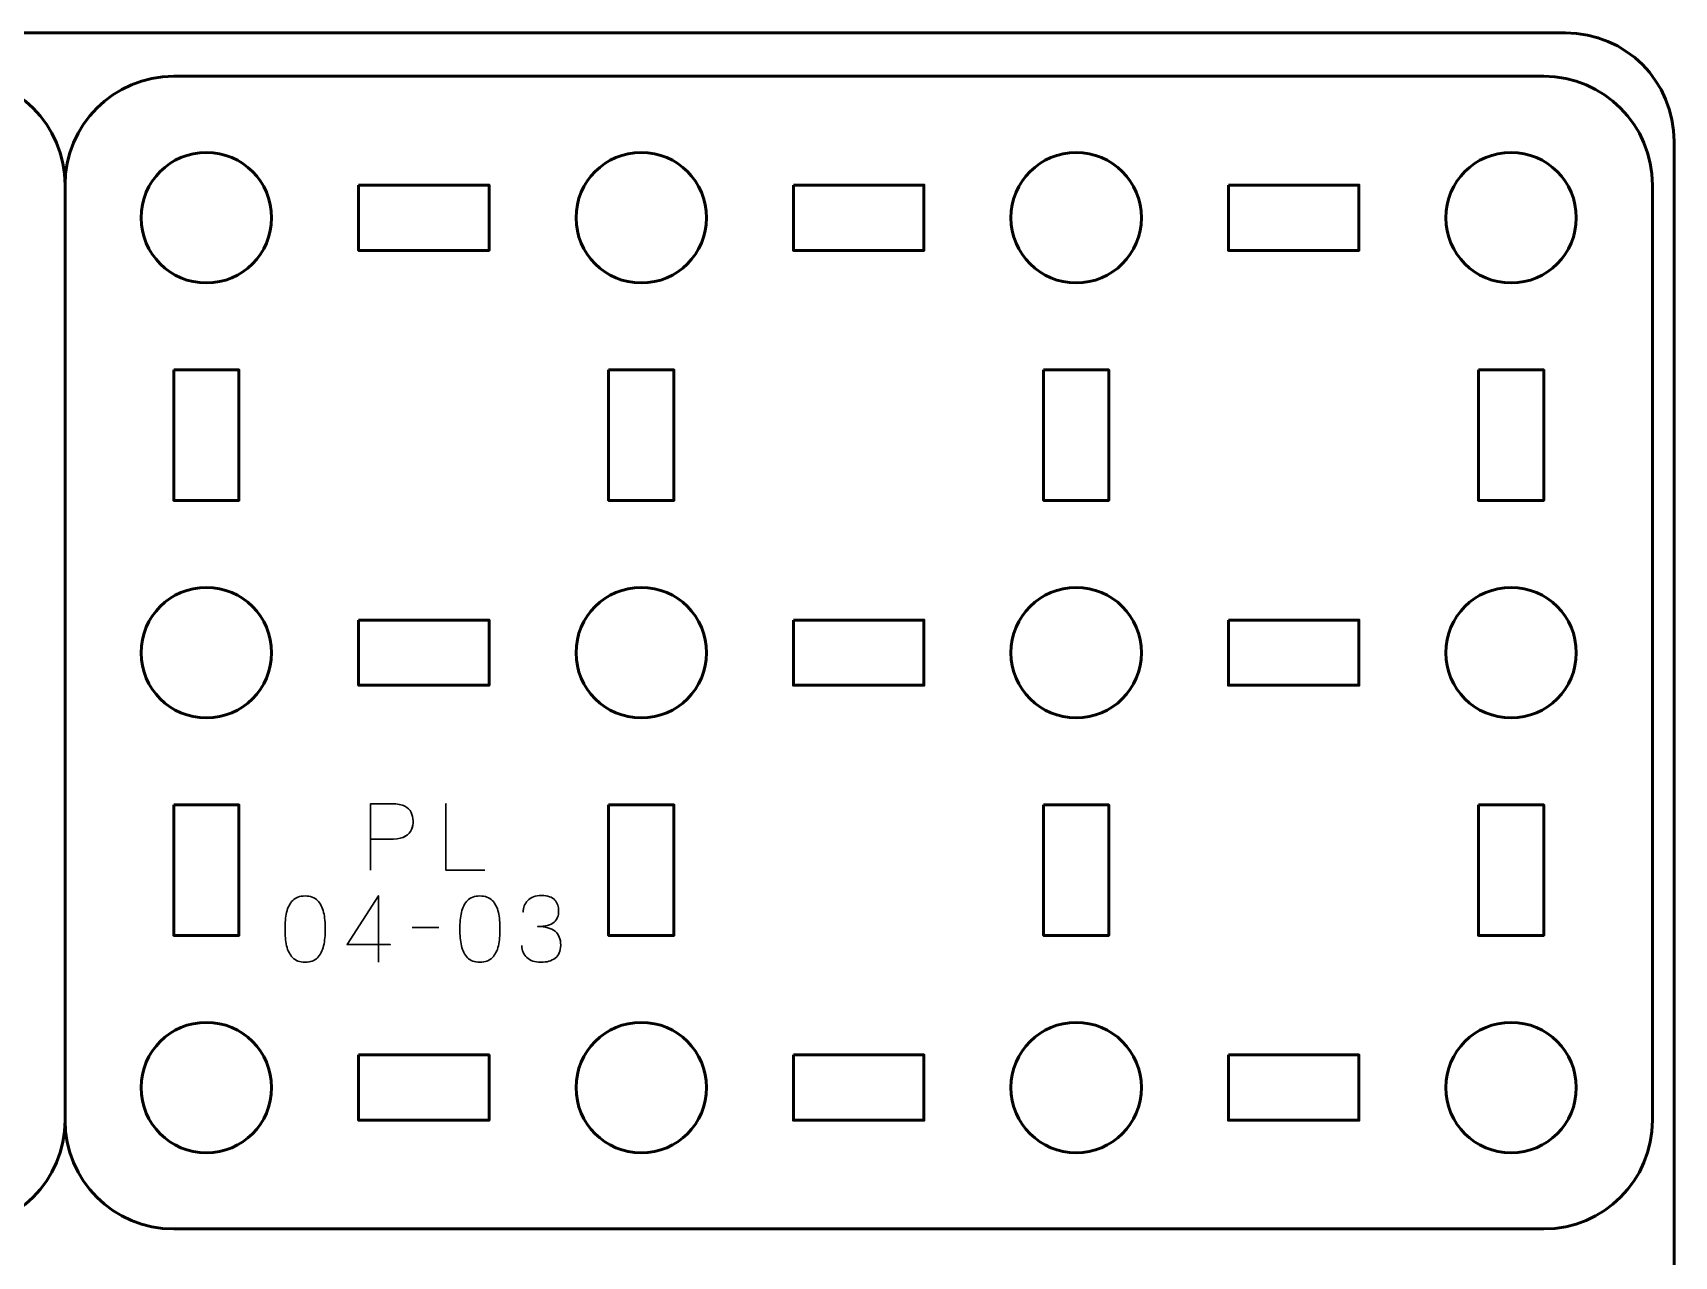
# Model space of a CAD drawing. Header units: centimetres. Extents: x -17.9 to -3.1, y -25.3 to -4.3.
# Drawn here: x -10.65 to -3.1, y -9.98 to -4.35 of the extents above; entities that cross this region are included whole.
import ezdxf

# ---------------------------------------------------------------- set-up
doc = ezdxf.new("R2010")
doc.units = ezdxf.units.CM
doc.header["$MEASUREMENT"] = 0
doc.layers.add('Layer 1', color=7, linetype='Continuous')

msp = doc.modelspace()

# ---------------------------------------------------------------- linework, layer by layer
at = {"layer": 'Layer 1', "color": 22, "lineweight": 53}
msp.add_open_spline([(-17.90003, -24.8499), (-17.90003, -24.8499), (-17.90003, -4.84994), (-17.90003, -4.84994), (-17.90003, -4.84994), (-17.90003, -4.57297), (-17.67694, -4.34998), (-17.39994, -4.34998), (-17.39994, -4.34998), (-17.39994, -4.34998), (-3.60007, -4.34998), (-3.60007, -4.34998), (-3.60007, -4.34998), (-3.32293, -4.34998), (-3.09997, -4.57297), (-3.09997, -4.84994), (-3.09997, -4.84994), (-3.09997, -4.84994), (-3.09997, -24.8499), (-3.09997, -24.8499), (-3.09997, -24.8499), (-3.09997, -25.1269), (-3.32293, -25.34999), (-3.60007, -25.34999), (-3.60007, -25.34999), (-3.60007, -25.34999), (-17.39994, -25.34999), (-17.39994, -25.34999), (-17.39994, -25.34999), (-17.67694, -25.34999), (-17.90003, -25.1269), (-17.90003, -24.8499)], degree=3, knots=[0, 0, 0, 0, 0.125, 0.125, 0.125, 0.125, 0.25, 0.25, 0.25, 0.25, 0.375, 0.375, 0.375, 0.375, 0.5, 0.5, 0.5, 0.5, 0.625, 0.625, 0.625, 0.625, 0.75, 0.75, 0.75, 0.75, 0.875, 0.875, 0.875, 0.875, 1, 1, 1, 1], dxfattribs=at)
at = {"layer": 'Layer 1', "color": 2, "lineweight": 53}
for points, knots in [([(-10.49999, -9.34994), (-10.49999, -9.62708), (-10.72298, -9.85004), (-10.99995, -9.85004), (-10.99995, -9.85004), (-10.99995, -9.85004), (-17.29992, -9.85004), (-17.29992, -9.85004), (-17.29992, -9.85004), (-17.57692, -9.85004), (-17.80001, -9.62708), (-17.80001, -9.34994), (-17.80001, -9.34994), (-17.80001, -9.34994), (-17.80001, -5.05008), (-17.80001, -5.05008), (-17.80001, -5.05008), (-17.80001, -4.77308), (-17.57692, -4.54999), (-17.29992, -4.54999), (-17.29992, -4.54999), (-17.29992, -4.54999), (-10.99995, -4.54999), (-10.99995, -4.54999), (-10.99995, -4.54999), (-10.72298, -4.54999), (-10.49999, -4.77308), (-10.49999, -5.05008)], [0, 0, 0, 0, 0.1428571, 0.1428571, 0.1428571, 0.1428571, 0.2857143, 0.2857143, 0.2857143, 0.2857143, 0.4285714, 0.4285714, 0.4285714, 0.4285714, 0.5714286, 0.5714286, 0.5714286, 0.5714286, 0.7142857, 0.7142857, 0.7142857, 0.7142857, 0.8571429, 0.8571429, 0.8571429, 0.8571429, 1, 1, 1, 1]), ([(-9.99992, -4.54999), (-9.99992, -4.54999), (-3.69995, -4.54999), (-3.69995, -4.54999), (-3.69995, -4.54999), (-3.42298, -4.54999), (-3.19999, -4.77308), (-3.19999, -5.05008), (-3.19999, -5.05008), (-3.19999, -5.05008), (-3.19999, -9.34994), (-3.19999, -9.34994), (-3.19999, -9.34994), (-3.19999, -9.62708), (-3.42298, -9.85004), (-3.69995, -9.85004), (-3.69995, -9.85004), (-3.69995, -9.85004), (-9.99992, -9.85004), (-9.99992, -9.85004), (-9.99992, -9.85004), (-10.27692, -9.85004), (-10.50001, -9.62708), (-10.50001, -9.34994), (-10.50001, -9.34994), (-10.50001, -9.34994), (-10.50001, -5.05008), (-10.50001, -5.05008), (-10.50001, -5.05008), (-10.50001, -4.77308), (-10.27692, -4.54999), (-9.99992, -4.54999)], [0, 0, 0, 0, 0.125, 0.125, 0.125, 0.125, 0.25, 0.25, 0.25, 0.25, 0.375, 0.375, 0.375, 0.375, 0.5, 0.5, 0.5, 0.5, 0.625, 0.625, 0.625, 0.625, 0.75, 0.75, 0.75, 0.75, 0.875, 0.875, 0.875, 0.875, 1, 1, 1, 1])]:
    msp.add_open_spline(points, degree=3, knots=knots, dxfattribs=at)
at = {"layer": 'Layer 1', "lineweight": 53}
for points in [[(-9.54998, -5.20002), (-9.54998, -5.36579), (-9.68421, -5.50002), (-9.84999, -5.50002), (-9.84999, -5.50002), (-10.01565, -5.50002), (-10.14999, -5.36579), (-10.14999, -5.20002), (-10.14999, -5.20002), (-10.14999, -5.03435), (-10.01565, -4.90001), (-9.84999, -4.90001), (-9.84999, -4.90001), (-9.68421, -4.90001), (-9.54998, -5.03435), (-9.54998, -5.20002)], [(-7.54991, -5.20002), (-7.54991, -5.36579), (-7.68428, -5.50002), (-7.84991, -5.50002), (-7.84991, -5.50002), (-8.01568, -5.50002), (-8.14991, -5.36579), (-8.14991, -5.20002), (-8.14991, -5.20002), (-8.14991, -5.03435), (-8.01568, -4.90001), (-7.84991, -4.90001), (-7.84991, -4.90001), (-7.68428, -4.90001), (-7.54991, -5.03435), (-7.54991, -5.20002)], [(-5.54999, -5.20002), (-5.54999, -5.36579), (-5.68432, -5.50002), (-5.84999, -5.50002), (-5.84999, -5.50002), (-6.01562, -5.50002), (-6.14999, -5.36579), (-6.14999, -5.20002), (-6.14999, -5.20002), (-6.14999, -5.03435), (-6.01562, -4.90001), (-5.84999, -4.90001), (-5.84999, -4.90001), (-5.68432, -4.90001), (-5.54999, -5.03435), (-5.54999, -5.20002)], [(-3.55002, -5.20002), (-3.55002, -5.36579), (-3.68425, -5.50002), (-3.85002, -5.50002), (-3.85002, -5.50002), (-4.01569, -5.50002), (-4.15002, -5.36579), (-4.15002, -5.20002), (-4.15002, -5.20002), (-4.15002, -5.03435), (-4.01569, -4.90001), (-3.85002, -4.90001), (-3.85002, -4.90001), (-3.68425, -4.90001), (-3.55002, -5.03435), (-3.55002, -5.20002)], [(-9.14997, -5.05008), (-9.14997, -5.05008), (-8.54996, -5.05008), (-8.54996, -5.05008), (-8.54996, -5.05008), (-8.54996, -5.05008), (-8.54996, -5.35009), (-8.54996, -5.35009), (-8.54996, -5.35009), (-8.54996, -5.35009), (-9.14997, -5.35009), (-9.14997, -5.35009), (-9.14997, -5.35009), (-9.14997, -5.35009), (-9.14997, -5.05008), (-9.14997, -5.05008)], [(-7.15, -5.05008), (-7.15, -5.05008), (-6.55001, -5.05008), (-6.55001, -5.05008), (-6.55001, -5.05008), (-6.55001, -5.05008), (-6.55001, -5.35009), (-6.55001, -5.35009), (-6.55001, -5.35009), (-6.55001, -5.35009), (-7.15, -5.35009), (-7.15, -5.35009), (-7.15, -5.35009), (-7.15, -5.35009), (-7.15, -5.05008), (-7.15, -5.05008)], [(-5.14994, -5.05008), (-5.14994, -5.05008), (-4.54993, -5.05008), (-4.54993, -5.05008), (-4.54993, -5.05008), (-4.54993, -5.05008), (-4.54993, -5.35009), (-4.54993, -5.35009), (-4.54993, -5.35009), (-4.54993, -5.35009), (-5.14994, -5.35009), (-5.14994, -5.35009), (-5.14994, -5.35009), (-5.14994, -5.35009), (-5.14994, -5.05008), (-5.14994, -5.05008)], [(-9.99992, -5.90003), (-9.99992, -5.90003), (-9.69991, -5.90003), (-9.69991, -5.90003), (-9.69991, -5.90003), (-9.69991, -5.90003), (-9.69991, -6.50004), (-9.69991, -6.50004), (-9.69991, -6.50004), (-9.69991, -6.50004), (-9.99992, -6.50004), (-9.99992, -6.50004), (-9.99992, -6.50004), (-9.99992, -6.50004), (-9.99992, -5.90003), (-9.99992, -5.90003)], [(-7.99998, -5.90003), (-7.99998, -5.90003), (-7.69998, -5.90003), (-7.69998, -5.90003), (-7.69998, -5.90003), (-7.69998, -5.90003), (-7.69998, -6.50004), (-7.69998, -6.50004), (-7.69998, -6.50004), (-7.69998, -6.50004), (-7.99998, -6.50004), (-7.99998, -6.50004), (-7.99998, -6.50004), (-7.99998, -6.50004), (-7.99998, -5.90003), (-7.99998, -5.90003)], [(-6.00006, -5.90003), (-6.00006, -5.90003), (-5.70006, -5.90003), (-5.70006, -5.90003), (-5.70006, -5.90003), (-5.70006, -5.90003), (-5.70006, -6.50004), (-5.70006, -6.50004), (-5.70006, -6.50004), (-5.70006, -6.50004), (-6.00006, -6.50004), (-6.00006, -6.50004), (-6.00006, -6.50004), (-6.00006, -6.50004), (-6.00006, -5.90003), (-6.00006, -5.90003)], [(-3.99995, -5.90003), (-3.99995, -5.90003), (-3.69995, -5.90003), (-3.69995, -5.90003), (-3.69995, -5.90003), (-3.69995, -5.90003), (-3.69995, -6.50004), (-3.69995, -6.50004), (-3.69995, -6.50004), (-3.69995, -6.50004), (-3.99995, -6.50004), (-3.99995, -6.50004), (-3.99995, -6.50004), (-3.99995, -6.50004), (-3.99995, -5.90003), (-3.99995, -5.90003)], [(-9.54998, -7.20009), (-9.54998, -7.36572), (-9.68421, -7.50009), (-9.84999, -7.50009), (-9.84999, -7.50009), (-10.01565, -7.50009), (-10.14999, -7.36572), (-10.14999, -7.20009), (-10.14999, -7.20009), (-10.14999, -7.03432), (-10.01565, -6.90009), (-9.84999, -6.90009), (-9.84999, -6.90009), (-9.68421, -6.90009), (-9.54998, -7.03432), (-9.54998, -7.20009)], [(-7.54991, -7.20009), (-7.54991, -7.36572), (-7.68428, -7.50009), (-7.84991, -7.50009), (-7.84991, -7.50009), (-8.01568, -7.50009), (-8.14991, -7.36572), (-8.14991, -7.20009), (-8.14991, -7.20009), (-8.14991, -7.03432), (-8.01568, -6.90009), (-7.84991, -6.90009), (-7.84991, -6.90009), (-7.68428, -6.90009), (-7.54991, -7.03432), (-7.54991, -7.20009)], [(-5.54999, -7.20009), (-5.54999, -7.36572), (-5.68432, -7.50009), (-5.84999, -7.50009), (-5.84999, -7.50009), (-6.01562, -7.50009), (-6.14999, -7.36572), (-6.14999, -7.20009), (-6.14999, -7.20009), (-6.14999, -7.03432), (-6.01562, -6.90009), (-5.84999, -6.90009), (-5.84999, -6.90009), (-5.68432, -6.90009), (-5.54999, -7.03432), (-5.54999, -7.20009)], [(-3.55002, -7.20009), (-3.55002, -7.36572), (-3.68425, -7.50009), (-3.85002, -7.50009), (-3.85002, -7.50009), (-4.01569, -7.50009), (-4.15002, -7.36572), (-4.15002, -7.20009), (-4.15002, -7.20009), (-4.15002, -7.03432), (-4.01569, -6.90009), (-3.85002, -6.90009), (-3.85002, -6.90009), (-3.68425, -6.90009), (-3.55002, -7.03432), (-3.55002, -7.20009)], [(-9.14997, -7.05002), (-9.14997, -7.05002), (-8.54996, -7.05002), (-8.54996, -7.05002), (-8.54996, -7.05002), (-8.54996, -7.05002), (-8.54996, -7.35002), (-8.54996, -7.35002), (-8.54996, -7.35002), (-8.54996, -7.35002), (-9.14997, -7.35002), (-9.14997, -7.35002), (-9.14997, -7.35002), (-9.14997, -7.35002), (-9.14997, -7.05002), (-9.14997, -7.05002)], [(-7.15, -7.05002), (-7.15, -7.05002), (-6.55001, -7.05002), (-6.55001, -7.05002), (-6.55001, -7.05002), (-6.55001, -7.05002), (-6.55001, -7.35002), (-6.55001, -7.35002), (-6.55001, -7.35002), (-6.55001, -7.35002), (-7.15, -7.35002), (-7.15, -7.35002), (-7.15, -7.35002), (-7.15, -7.35002), (-7.15, -7.05002), (-7.15, -7.05002)], [(-5.14994, -7.05002), (-5.14994, -7.05002), (-4.54993, -7.05002), (-4.54993, -7.05002), (-4.54993, -7.05002), (-4.54993, -7.05002), (-4.54993, -7.35002), (-4.54993, -7.35002), (-4.54993, -7.35002), (-4.54993, -7.35002), (-5.14994, -7.35002), (-5.14994, -7.35002), (-5.14994, -7.35002), (-5.14994, -7.35002), (-5.14994, -7.05002), (-5.14994, -7.05002)], [(-9.99992, -7.9), (-9.99992, -7.9), (-9.69991, -7.9), (-9.69991, -7.9), (-9.69991, -7.9), (-9.69991, -7.9), (-9.69991, -8.49999), (-9.69991, -8.49999), (-9.69991, -8.49999), (-9.69991, -8.49999), (-9.99992, -8.49999), (-9.99992, -8.49999), (-9.99992, -8.49999), (-9.99992, -8.49999), (-9.99992, -7.9), (-9.99992, -7.9)], [(-7.99998, -7.9), (-7.99998, -7.9), (-7.69998, -7.9), (-7.69998, -7.9), (-7.69998, -7.9), (-7.69998, -7.9), (-7.69998, -8.49999), (-7.69998, -8.49999), (-7.69998, -8.49999), (-7.69998, -8.49999), (-7.99998, -8.49999), (-7.99998, -8.49999), (-7.99998, -8.49999), (-7.99998, -8.49999), (-7.99998, -7.9), (-7.99998, -7.9)], [(-6.00006, -7.9), (-6.00006, -7.9), (-5.70006, -7.9), (-5.70006, -7.9), (-5.70006, -7.9), (-5.70006, -7.9), (-5.70006, -8.49999), (-5.70006, -8.49999), (-5.70006, -8.49999), (-5.70006, -8.49999), (-6.00006, -8.49999), (-6.00006, -8.49999), (-6.00006, -8.49999), (-6.00006, -8.49999), (-6.00006, -7.9), (-6.00006, -7.9)], [(-3.99995, -7.9), (-3.99995, -7.9), (-3.69995, -7.9), (-3.69995, -7.9), (-3.69995, -7.9), (-3.69995, -7.9), (-3.69995, -8.49999), (-3.69995, -8.49999), (-3.69995, -8.49999), (-3.69995, -8.49999), (-3.99995, -8.49999), (-3.99995, -8.49999), (-3.99995, -8.49999), (-3.99995, -8.49999), (-3.99995, -7.9), (-3.99995, -7.9)], [(-9.54998, -9.20001), (-9.54998, -9.36568), (-9.68421, -9.50001), (-9.84999, -9.50001), (-9.84999, -9.50001), (-10.01565, -9.50001), (-10.14999, -9.36568), (-10.14999, -9.20001), (-10.14999, -9.20001), (-10.14999, -9.03438), (-10.01565, -8.90001), (-9.84999, -8.90001), (-9.84999, -8.90001), (-9.68421, -8.90001), (-9.54998, -9.03438), (-9.54998, -9.20001)], [(-7.54991, -9.20001), (-7.54991, -9.36568), (-7.68428, -9.50001), (-7.84991, -9.50001), (-7.84991, -9.50001), (-8.01568, -9.50001), (-8.14991, -9.36568), (-8.14991, -9.20001), (-8.14991, -9.20001), (-8.14991, -9.03438), (-8.01568, -8.90001), (-7.84991, -8.90001), (-7.84991, -8.90001), (-7.68428, -8.90001), (-7.54991, -9.03438), (-7.54991, -9.20001)], [(-5.54999, -9.20001), (-5.54999, -9.36568), (-5.68432, -9.50001), (-5.84999, -9.50001), (-5.84999, -9.50001), (-6.01562, -9.50001), (-6.14999, -9.36568), (-6.14999, -9.20001), (-6.14999, -9.20001), (-6.14999, -9.03438), (-6.01562, -8.90001), (-5.84999, -8.90001), (-5.84999, -8.90001), (-5.68432, -8.90001), (-5.54999, -9.03438), (-5.54999, -9.20001)], [(-3.55002, -9.20001), (-3.55002, -9.36568), (-3.68425, -9.50001), (-3.85002, -9.50001), (-3.85002, -9.50001), (-4.01569, -9.50001), (-4.15002, -9.36568), (-4.15002, -9.20001), (-4.15002, -9.20001), (-4.15002, -9.03438), (-4.01569, -8.90001), (-3.85002, -8.90001), (-3.85002, -8.90001), (-3.68425, -8.90001), (-3.55002, -9.03438), (-3.55002, -9.20001)], [(-9.14997, -9.04994), (-9.14997, -9.04994), (-8.54996, -9.04994), (-8.54996, -9.04994), (-8.54996, -9.04994), (-8.54996, -9.04994), (-8.54996, -9.34994), (-8.54996, -9.34994), (-8.54996, -9.34994), (-8.54996, -9.34994), (-9.14997, -9.34994), (-9.14997, -9.34994), (-9.14997, -9.34994), (-9.14997, -9.34994), (-9.14997, -9.04994), (-9.14997, -9.04994)], [(-7.15, -9.04994), (-7.15, -9.04994), (-6.55001, -9.04994), (-6.55001, -9.04994), (-6.55001, -9.04994), (-6.55001, -9.04994), (-6.55001, -9.34994), (-6.55001, -9.34994), (-6.55001, -9.34994), (-6.55001, -9.34994), (-7.15, -9.34994), (-7.15, -9.34994), (-7.15, -9.34994), (-7.15, -9.34994), (-7.15, -9.04994), (-7.15, -9.04994)], [(-5.14994, -9.04994), (-5.14994, -9.04994), (-4.54993, -9.04994), (-4.54993, -9.04994), (-4.54993, -9.04994), (-4.54993, -9.04994), (-4.54993, -9.34994), (-4.54993, -9.34994), (-4.54993, -9.34994), (-4.54993, -9.34994), (-5.14994, -9.34994), (-5.14994, -9.34994), (-5.14994, -9.34994), (-5.14994, -9.34994), (-5.14994, -9.04994), (-5.14994, -9.04994)]]:
    msp.add_open_spline(points, degree=3, knots=[0, 0, 0, 0, 0.25, 0.25, 0.25, 0.25, 0.5, 0.5, 0.5, 0.5, 0.75, 0.75, 0.75, 0.75, 1, 1, 1, 1], dxfattribs=at)
at = {"layer": 'Layer 1', "color": 40, "lineweight": 30}
for points, knots in [([(-9.09455, -8.19999), (-9.09455, -8.19999), (-9.09455, -7.89474), (-9.09455, -7.89474), (-9.09455, -7.89474), (-9.09455, -7.89474), (-8.99725, -7.89474), (-8.99725, -7.89474), (-8.99725, -7.89474), (-8.97164, -7.89503), (-8.95164, -7.89877), (-8.93745, -7.90593), (-8.93745, -7.90593), (-8.92356, -7.91323), (-8.91375, -7.92272), (-8.9081, -7.93457), (-8.9081, -7.93457), (-8.9026, -7.94643), (-8.89957, -7.95927), (-8.899, -7.97302), (-8.899, -7.97302), (-8.89833, -7.9871), (-8.90066, -8.00044), (-8.90616, -8.01314), (-8.90616, -8.01314), (-8.9117, -8.0258), (-8.92119, -8.03628), (-8.93442, -8.04443), (-8.93442, -8.04443), (-8.94793, -8.05254), (-8.96614, -8.05667), (-8.98928, -8.05695), (-8.98928, -8.05695), (-8.98928, -8.05695), (-9.09455, -8.05695), (-9.09455, -8.05695), (-9.09455, -8.05695), (-9.09455, -8.05695), (-8.98928, -8.05695), (-8.98928, -8.05695), (-8.98928, -8.05695), (-8.96652, -8.05667), (-8.9485, -8.05254), (-8.93499, -8.04443), (-8.93499, -8.04443), (-8.92161, -8.03628), (-8.91209, -8.0258), (-8.90645, -8.01314), (-8.90645, -8.01314), (-8.90094, -8.00044), (-8.89847, -7.9871), (-8.899, -7.97302), (-8.899, -7.97302), (-8.89957, -7.95927), (-8.9026, -7.94643), (-8.90824, -7.93457), (-8.90824, -7.93457), (-8.91403, -7.92272), (-8.92394, -7.91323), (-8.93788, -7.90593), (-8.93788, -7.90593), (-8.95206, -7.89877), (-8.97192, -7.89503), (-8.99725, -7.89474), (-8.99725, -7.89474), (-8.99725, -7.89474), (-9.09455, -7.89474), (-9.09455, -7.89474), (-9.09455, -7.89474), (-9.09455, -7.89474), (-9.09455, -8.19999), (-9.09455, -8.19999)], [0, 0, 0, 0, 0.0555556, 0.0555556, 0.0555556, 0.0555556, 0.1111111, 0.1111111, 0.1111111, 0.1111111, 0.1666667, 0.1666667, 0.1666667, 0.1666667, 0.2222222, 0.2222222, 0.2222222, 0.2222222, 0.2777778, 0.2777778, 0.2777778, 0.2777778, 0.3333333, 0.3333333, 0.3333333, 0.3333333, 0.3888889, 0.3888889, 0.3888889, 0.3888889, 0.4444444, 0.4444444, 0.4444444, 0.4444444, 0.5, 0.5, 0.5, 0.5, 0.5555556, 0.5555556, 0.5555556, 0.5555556, 0.6111111, 0.6111111, 0.6111111, 0.6111111, 0.6666667, 0.6666667, 0.6666667, 0.6666667, 0.7222222, 0.7222222, 0.7222222, 0.7222222, 0.7777778, 0.7777778, 0.7777778, 0.7777778, 0.8333333, 0.8333333, 0.8333333, 0.8333333, 0.8888889, 0.8888889, 0.8888889, 0.8888889, 0.9444444, 0.9444444, 0.9444444, 0.9444444, 1, 1, 1, 1]), ([(-8.56993, -8.19999), (-8.56993, -8.19999), (-8.74812, -8.19999), (-8.74812, -8.19999), (-8.74812, -8.19999), (-8.74812, -8.19999), (-8.74812, -7.89474), (-8.74812, -7.89474), (-8.74812, -7.89474), (-8.74812, -7.89474), (-8.74812, -8.19999), (-8.74812, -8.19999), (-8.74812, -8.19999), (-8.74812, -8.19999), (-8.56993, -8.19999), (-8.56993, -8.19999)], [0, 0, 0, 0, 0.25, 0.25, 0.25, 0.25, 0.5, 0.5, 0.5, 0.5, 0.75, 0.75, 0.75, 0.75, 1, 1, 1, 1]), ([(-9.39578, -8.62333), (-9.37127, -8.62304), (-9.35225, -8.61616), (-9.33874, -8.60265), (-9.33874, -8.60265), (-9.32537, -8.58914), (-9.31602, -8.57094), (-9.31076, -8.54794), (-9.31076, -8.54794), (-9.30568, -8.52508), (-9.30318, -8.49943), (-9.30346, -8.47089), (-9.30346, -8.47089), (-9.30318, -8.44281), (-9.30568, -8.41716), (-9.31076, -8.39416), (-9.31076, -8.39416), (-9.31602, -8.37141), (-9.32537, -8.3532), (-9.33874, -8.33945), (-9.33874, -8.33945), (-9.35225, -8.32593), (-9.37127, -8.31891), (-9.39578, -8.31849), (-9.39578, -8.31849), (-9.42048, -8.31891), (-9.43949, -8.32593), (-9.45286, -8.33945), (-9.45286, -8.33945), (-9.46634, -8.3532), (-9.47558, -8.37141), (-9.4807, -8.39416), (-9.4807, -8.39416), (-9.48592, -8.41716), (-9.48839, -8.44281), (-9.488, -8.47089), (-9.488, -8.47089), (-9.48839, -8.49943), (-9.48592, -8.52508), (-9.4807, -8.54794), (-9.4807, -8.54794), (-9.47558, -8.57094), (-9.46634, -8.58914), (-9.45286, -8.60265), (-9.45286, -8.60265), (-9.43949, -8.61616), (-9.42048, -8.62304), (-9.39578, -8.62333)], [0, 0, 0, 0, 0.0833333, 0.0833333, 0.0833333, 0.0833333, 0.1666667, 0.1666667, 0.1666667, 0.1666667, 0.25, 0.25, 0.25, 0.25, 0.3333333, 0.3333333, 0.3333333, 0.3333333, 0.4166667, 0.4166667, 0.4166667, 0.4166667, 0.5, 0.5, 0.5, 0.5, 0.5833333, 0.5833333, 0.5833333, 0.5833333, 0.6666667, 0.6666667, 0.6666667, 0.6666667, 0.75, 0.75, 0.75, 0.75, 0.8333333, 0.8333333, 0.8333333, 0.8333333, 0.9166667, 0.9166667, 0.9166667, 0.9166667, 1, 1, 1, 1]), ([(-9.39578, -8.62333), (-9.37127, -8.62304), (-9.35225, -8.61616), (-9.33874, -8.60265), (-9.33874, -8.60265), (-9.32537, -8.58914), (-9.31602, -8.57094), (-9.31076, -8.54794), (-9.31076, -8.54794), (-9.30568, -8.52508), (-9.30318, -8.49943), (-9.30346, -8.47089), (-9.30346, -8.47089), (-9.30318, -8.44281), (-9.30568, -8.41716), (-9.31076, -8.39416), (-9.31076, -8.39416), (-9.31602, -8.37141), (-9.32537, -8.3532), (-9.33874, -8.33945), (-9.33874, -8.33945), (-9.35225, -8.32593), (-9.37127, -8.31891), (-9.39578, -8.31849), (-9.39578, -8.31849), (-9.42048, -8.31891), (-9.43949, -8.32593), (-9.45286, -8.33945), (-9.45286, -8.33945), (-9.46634, -8.3532), (-9.47558, -8.37141), (-9.4807, -8.39416), (-9.4807, -8.39416), (-9.48592, -8.41716), (-9.48839, -8.44281), (-9.488, -8.47089), (-9.488, -8.47089), (-9.48839, -8.49943), (-9.48592, -8.52508), (-9.4807, -8.54794), (-9.4807, -8.54794), (-9.47558, -8.57094), (-9.46634, -8.58914), (-9.45286, -8.60265), (-9.45286, -8.60265), (-9.43949, -8.61616), (-9.42048, -8.62304), (-9.39578, -8.62333)], [0, 0, 0, 0, 0.0833333, 0.0833333, 0.0833333, 0.0833333, 0.1666667, 0.1666667, 0.1666667, 0.1666667, 0.25, 0.25, 0.25, 0.25, 0.3333333, 0.3333333, 0.3333333, 0.3333333, 0.4166667, 0.4166667, 0.4166667, 0.4166667, 0.5, 0.5, 0.5, 0.5, 0.5833333, 0.5833333, 0.5833333, 0.5833333, 0.6666667, 0.6666667, 0.6666667, 0.6666667, 0.75, 0.75, 0.75, 0.75, 0.8333333, 0.8333333, 0.8333333, 0.8333333, 0.9166667, 0.9166667, 0.9166667, 0.9166667, 1, 1, 1, 1]), ([(-9.05888, -8.62333), (-9.05888, -8.62333), (-9.05888, -8.31807), (-9.05888, -8.31807), (-9.05888, -8.31807), (-9.05888, -8.31807), (-9.20274, -8.54201), (-9.20274, -8.54201), (-9.20274, -8.54201), (-9.20274, -8.54201), (-9.00469, -8.54201), (-9.00469, -8.54201), (-9.00469, -8.54201), (-9.00469, -8.54201), (-9.20274, -8.54201), (-9.20274, -8.54201), (-9.20274, -8.54201), (-9.20274, -8.54201), (-9.05888, -8.31807), (-9.05888, -8.31807), (-9.05888, -8.31807), (-9.05888, -8.31807), (-9.05888, -8.62333), (-9.05888, -8.62333)], [0, 0, 0, 0, 0.1666667, 0.1666667, 0.1666667, 0.1666667, 0.3333333, 0.3333333, 0.3333333, 0.3333333, 0.5, 0.5, 0.5, 0.5, 0.6666667, 0.6666667, 0.6666667, 0.6666667, 0.8333333, 0.8333333, 0.8333333, 0.8333333, 1, 1, 1, 1]), ([(-8.59212, -8.62333), (-8.5676, -8.62304), (-8.54859, -8.61616), (-8.53508, -8.60265), (-8.53508, -8.60265), (-8.52171, -8.58914), (-8.51232, -8.57094), (-8.5071, -8.54794), (-8.5071, -8.54794), (-8.50199, -8.52508), (-8.49952, -8.49943), (-8.4998, -8.47089), (-8.4998, -8.47089), (-8.49952, -8.44281), (-8.50199, -8.41716), (-8.5071, -8.39416), (-8.5071, -8.39416), (-8.51232, -8.37141), (-8.52171, -8.3532), (-8.53508, -8.33945), (-8.53508, -8.33945), (-8.54859, -8.32593), (-8.5676, -8.31891), (-8.59212, -8.31849), (-8.59212, -8.31849), (-8.61678, -8.31891), (-8.63579, -8.32593), (-8.64916, -8.33945), (-8.64916, -8.33945), (-8.66268, -8.3532), (-8.67192, -8.37141), (-8.677, -8.39416), (-8.677, -8.39416), (-8.68226, -8.41716), (-8.68472, -8.44281), (-8.6843, -8.47089), (-8.6843, -8.47089), (-8.68472, -8.49943), (-8.68226, -8.52508), (-8.677, -8.54794), (-8.677, -8.54794), (-8.67192, -8.57094), (-8.66268, -8.58914), (-8.64916, -8.60265), (-8.64916, -8.60265), (-8.63579, -8.61616), (-8.61678, -8.62304), (-8.59212, -8.62333)], [0, 0, 0, 0, 0.0833333, 0.0833333, 0.0833333, 0.0833333, 0.1666667, 0.1666667, 0.1666667, 0.1666667, 0.25, 0.25, 0.25, 0.25, 0.3333333, 0.3333333, 0.3333333, 0.3333333, 0.4166667, 0.4166667, 0.4166667, 0.4166667, 0.5, 0.5, 0.5, 0.5, 0.5833333, 0.5833333, 0.5833333, 0.5833333, 0.6666667, 0.6666667, 0.6666667, 0.6666667, 0.75, 0.75, 0.75, 0.75, 0.8333333, 0.8333333, 0.8333333, 0.8333333, 0.9166667, 0.9166667, 0.9166667, 0.9166667, 1, 1, 1, 1]), ([(-8.59212, -8.62333), (-8.5676, -8.62304), (-8.54859, -8.61616), (-8.53508, -8.60265), (-8.53508, -8.60265), (-8.52171, -8.58914), (-8.51232, -8.57094), (-8.5071, -8.54794), (-8.5071, -8.54794), (-8.50199, -8.52508), (-8.49952, -8.49943), (-8.4998, -8.47089), (-8.4998, -8.47089), (-8.49952, -8.44281), (-8.50199, -8.41716), (-8.5071, -8.39416), (-8.5071, -8.39416), (-8.51232, -8.37141), (-8.52171, -8.3532), (-8.53508, -8.33945), (-8.53508, -8.33945), (-8.54859, -8.32593), (-8.5676, -8.31891), (-8.59212, -8.31849), (-8.59212, -8.31849), (-8.61678, -8.31891), (-8.63579, -8.32593), (-8.64916, -8.33945), (-8.64916, -8.33945), (-8.66268, -8.3532), (-8.67192, -8.37141), (-8.677, -8.39416), (-8.677, -8.39416), (-8.68226, -8.41716), (-8.68472, -8.44281), (-8.6843, -8.47089), (-8.6843, -8.47089), (-8.68472, -8.49943), (-8.68226, -8.52508), (-8.677, -8.54794), (-8.677, -8.54794), (-8.67192, -8.57094), (-8.66268, -8.58914), (-8.64916, -8.60265), (-8.64916, -8.60265), (-8.63579, -8.61616), (-8.61678, -8.62304), (-8.59212, -8.62333)], [0, 0, 0, 0, 0.0833333, 0.0833333, 0.0833333, 0.0833333, 0.1666667, 0.1666667, 0.1666667, 0.1666667, 0.25, 0.25, 0.25, 0.25, 0.3333333, 0.3333333, 0.3333333, 0.3333333, 0.4166667, 0.4166667, 0.4166667, 0.4166667, 0.5, 0.5, 0.5, 0.5, 0.5833333, 0.5833333, 0.5833333, 0.5833333, 0.6666667, 0.6666667, 0.6666667, 0.6666667, 0.75, 0.75, 0.75, 0.75, 0.8333333, 0.8333333, 0.8333333, 0.8333333, 0.9166667, 0.9166667, 0.9166667, 0.9166667, 1, 1, 1, 1]), ([(-8.39905, -8.5467), (-8.39905, -8.5697), (-8.39135, -8.58819), (-8.3759, -8.60195), (-8.3759, -8.60195), (-8.36073, -8.61602), (-8.33939, -8.62304), (-8.31184, -8.62333), (-8.31184, -8.62333), (-8.28453, -8.62347), (-8.26249, -8.6174), (-8.24583, -8.60512), (-8.24583, -8.60512), (-8.22943, -8.59274), (-8.22103, -8.57274), (-8.22047, -8.54504), (-8.22047, -8.54504), (-8.22047, -8.51707), (-8.22901, -8.49573), (-8.24622, -8.48109), (-8.24622, -8.48109), (-8.26361, -8.46648), (-8.2906, -8.45918), (-8.32711, -8.45904), (-8.32711, -8.45904), (-8.29117, -8.45893), (-8.2658, -8.4523), (-8.2512, -8.43935), (-8.2512, -8.43935), (-8.23673, -8.4264), (-8.22971, -8.40958), (-8.2301, -8.38876), (-8.2301, -8.38876), (-8.22996, -8.36809), (-8.23589, -8.35102), (-8.24774, -8.33736), (-8.24774, -8.33736), (-8.25987, -8.32399), (-8.28012, -8.31697), (-8.30852, -8.31644), (-8.30852, -8.31644), (-8.3372, -8.31711), (-8.35841, -8.32484), (-8.37234, -8.33959), (-8.37234, -8.33959), (-8.38638, -8.35433), (-8.39326, -8.37211), (-8.39312, -8.39303), (-8.39312, -8.39303), (-8.39326, -8.37211), (-8.38638, -8.35433), (-8.37234, -8.33959), (-8.37234, -8.33959), (-8.35841, -8.32484), (-8.3372, -8.31711), (-8.30852, -8.31644), (-8.30852, -8.31644), (-8.28012, -8.31697), (-8.25987, -8.32399), (-8.24774, -8.33736), (-8.24774, -8.33736), (-8.23589, -8.35102), (-8.22996, -8.36809), (-8.2301, -8.38876), (-8.2301, -8.38876), (-8.22971, -8.40958), (-8.23673, -8.4264), (-8.2512, -8.43935), (-8.2512, -8.43935), (-8.2658, -8.4523), (-8.29117, -8.45893), (-8.32711, -8.45904), (-8.32711, -8.45904), (-8.2906, -8.45918), (-8.26361, -8.46648), (-8.24622, -8.48109), (-8.24622, -8.48109), (-8.22901, -8.49573), (-8.22047, -8.51707), (-8.22047, -8.54504), (-8.22047, -8.54504), (-8.22103, -8.57274), (-8.22943, -8.59274), (-8.24583, -8.60512), (-8.24583, -8.60512), (-8.26249, -8.6174), (-8.28453, -8.62347), (-8.31184, -8.62333), (-8.31184, -8.62333), (-8.33939, -8.62304), (-8.36073, -8.61602), (-8.3759, -8.60195), (-8.3759, -8.60195), (-8.39135, -8.58819), (-8.39905, -8.5697), (-8.39905, -8.5467)], [0, 0, 0, 0, 0.0416667, 0.0416667, 0.0416667, 0.0416667, 0.0833333, 0.0833333, 0.0833333, 0.0833333, 0.125, 0.125, 0.125, 0.125, 0.1666667, 0.1666667, 0.1666667, 0.1666667, 0.2083333, 0.2083333, 0.2083333, 0.2083333, 0.25, 0.25, 0.25, 0.25, 0.2916667, 0.2916667, 0.2916667, 0.2916667, 0.3333333, 0.3333333, 0.3333333, 0.3333333, 0.375, 0.375, 0.375, 0.375, 0.4166667, 0.4166667, 0.4166667, 0.4166667, 0.4583333, 0.4583333, 0.4583333, 0.4583333, 0.5, 0.5, 0.5, 0.5, 0.5416667, 0.5416667, 0.5416667, 0.5416667, 0.5833333, 0.5833333, 0.5833333, 0.5833333, 0.625, 0.625, 0.625, 0.625, 0.6666667, 0.6666667, 0.6666667, 0.6666667, 0.7083333, 0.7083333, 0.7083333, 0.7083333, 0.75, 0.75, 0.75, 0.75, 0.7916667, 0.7916667, 0.7916667, 0.7916667, 0.8333333, 0.8333333, 0.8333333, 0.8333333, 0.875, 0.875, 0.875, 0.875, 0.9166667, 0.9166667, 0.9166667, 0.9166667, 0.9583333, 0.9583333, 0.9583333, 0.9583333, 1, 1, 1, 1])]:
    msp.add_open_spline(points, degree=3, knots=knots, dxfattribs=at)
msp.add_open_spline([(-8.90426, -8.46373), (-8.90426, -8.46373), (-8.78107, -8.46373), (-8.78107, -8.46373)], degree=3, dxfattribs=at)

doc.saveas('drawing.dxf')
